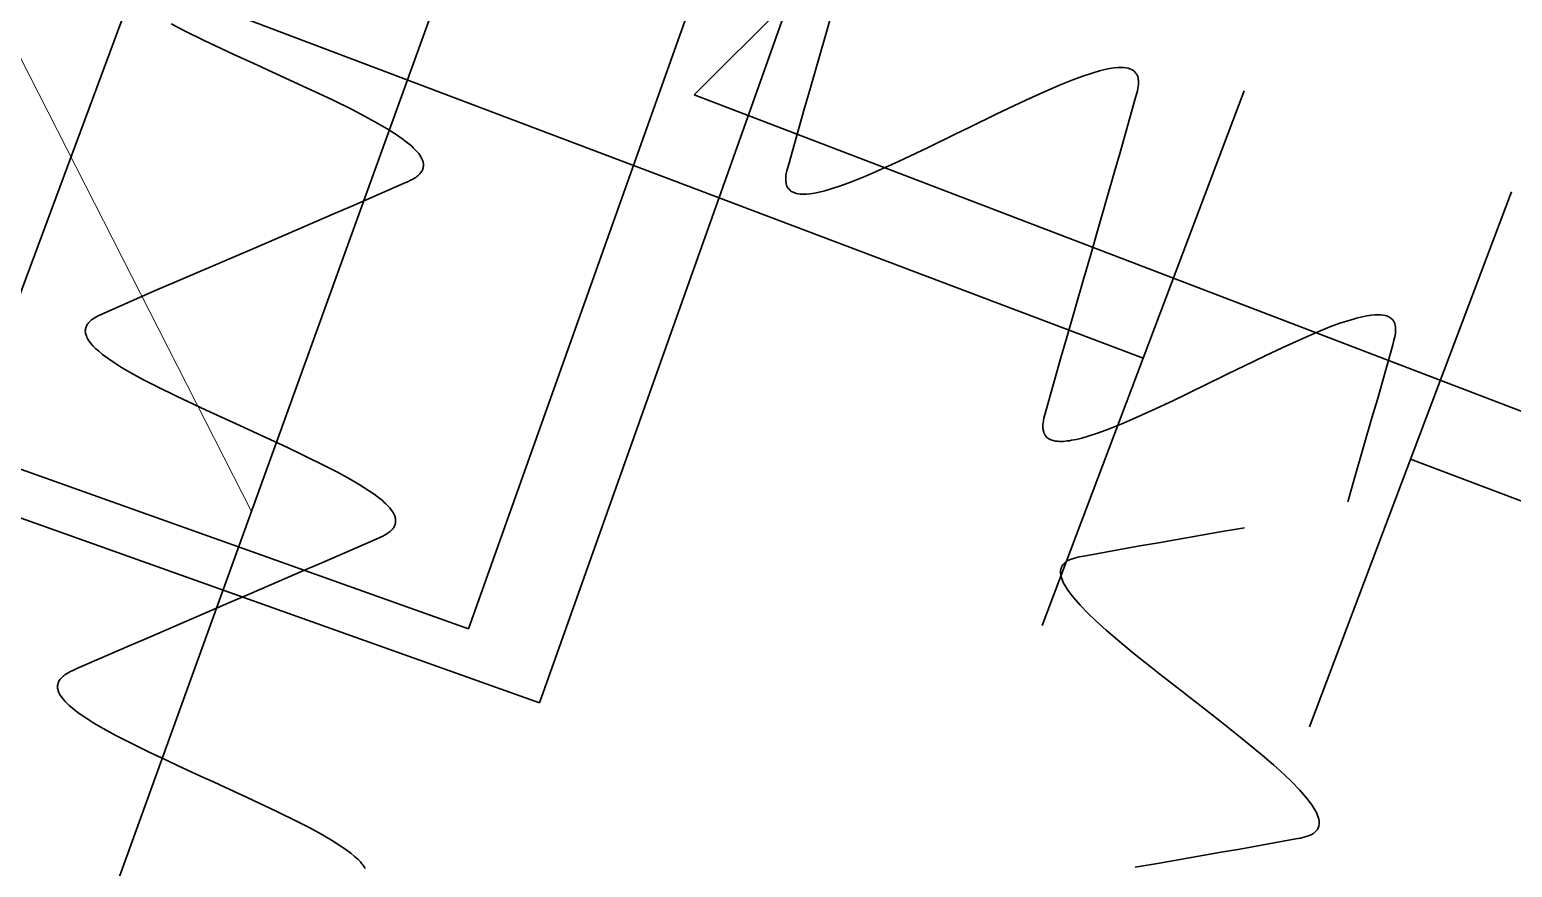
# Model space of a CAD drawing. Extents: x 10098 to 11902, y 8648 to 10202.
# Drawn here: x 11268.77 to 11271.365, y 9096.418 to 9097.883 of the extents above; entities that cross this region are included whole.
import ezdxf

# ---------------------------------------------------------------- set-up
doc = ezdxf.new("R2010")
doc.units = 0
doc.layers.add('49_Проекты', color=7, linetype='Continuous')

msp = doc.modelspace()

# ---------------------------------------------------------------- linework, layer by layer
at = {"layer": '49_Проекты', "color": 8, "linetype": 'Continuous', "lineweight": 30}
for p, q in [((11269.5378, 9096.8347), (11272.4995, 9105.1504)), ((11272.6466, 9105.0915), (11269.6621, 9096.7052)), ((11270.0002, 9099.369), (11268.7989, 9096.0464)), ((11268.1848, 9095.8895), (11268.9586, 9097.9734)), ((11268.9586, 9097.9734), (11270.7189, 9097.3081)), ((11270.1651, 9097.8806), (11270.177, 9097.9218)), ((11269.0412, 9097.8806), (11269.018, 9097.8925)), ((11269.0755, 9097.8637), (11269.0412, 9097.8806)), ((11270.1346, 9097.775), (11270.1651, 9097.8806)), ((11269.1066, 9097.849), (11269.0755, 9097.8637)), ((11269.1273, 9097.8394), (11269.1066, 9097.849)), ((11269.1739, 9097.818), (11269.1273, 9097.8394)), ((11269.1877, 9097.8117), (11269.1739, 9097.818)), ((11269.1877, 9097.8117), (11269.2015, 9097.8053)), ((11269.2015, 9097.8053), (11269.2481, 9097.784)), ((11270.5957, 9097.795), (11270.6131, 9097.8014)), ((11270.6131, 9097.8014), (11270.6311, 9097.8072)), ((11270.6311, 9097.8072), (11270.6423, 9097.8105)), ((11270.6423, 9097.8105), (11270.6519, 9097.8128)), ((11270.6519, 9097.8128), (11270.6605, 9097.8145)), ((11270.6605, 9097.8145), (11270.6641, 9097.8152)), ((11270.6641, 9097.8152), (11270.6678, 9097.8156)), ((11270.6678, 9097.8156), (11270.6744, 9097.8163)), ((11270.6744, 9097.8163), (11270.6786, 9097.8164)), ((11270.6786, 9097.8164), (11270.6818, 9097.8164)), ((11270.6818, 9097.8164), (11270.6853, 9097.8162)), ((11270.6853, 9097.8162), (11270.6886, 9097.8158)), ((11270.6886, 9097.8158), (11270.6924, 9097.815)), ((11270.6924, 9097.815), (11270.6948, 9097.8143)), ((11270.6948, 9097.8143), (11270.6963, 9097.8138)), ((11270.6963, 9097.8138), (11270.6978, 9097.8131)), ((11270.6978, 9097.8131), (11270.6993, 9097.8123)), ((11270.6993, 9097.8123), (11270.7005, 9097.8117)), ((11270.7005, 9097.8117), (11270.7022, 9097.8105)), ((11270.7022, 9097.8105), (11270.7036, 9097.8093)), ((11270.7036, 9097.8093), (11270.705, 9097.8079)), ((11270.705, 9097.8079), (11270.7055, 9097.8073)), ((11270.7055, 9097.8073), (11270.7062, 9097.8063)), ((11270.7062, 9097.8063), (11270.7068, 9097.8054)), ((11270.7068, 9097.8054), (11270.7074, 9097.8044)), ((11270.7074, 9097.8044), (11270.708, 9097.8033)), ((11270.708, 9097.8033), (11270.7086, 9097.8019)), ((11270.7086, 9097.8019), (11270.7092, 9097.8004)), ((11270.7092, 9097.8004), (11270.7098, 9097.7983)), ((11270.7098, 9097.7983), (11270.7101, 9097.7968)), ((11270.7101, 9097.7968), (11270.7103, 9097.7956)), ((11269.2481, 9097.784), (11269.2688, 9097.7743)), ((11269.2688, 9097.7743), (11269.2999, 9097.7596)), ((11270.1253, 9097.7434), (11270.1346, 9097.775)), ((11270.5134, 9097.7593), (11270.5482, 9097.7751)), ((11270.5421, 9096.8404), (11270.8957, 9097.7758)), ((11270.5482, 9097.7751), (11270.5722, 9097.7854)), ((11270.5722, 9097.7854), (11270.5957, 9097.795)), ((11270.7078, 9097.7717), (11270.7056, 9097.7638)), ((11270.7088, 9097.7758), (11270.7078, 9097.7717)), ((11270.7097, 9097.7803), (11270.7088, 9097.7758)), ((11270.7102, 9097.7838), (11270.7097, 9097.7803)), ((11270.7105, 9097.7861), (11270.7102, 9097.7838)), ((11270.7103, 9097.7956), (11270.7105, 9097.7941)), ((11270.7105, 9097.7941), (11270.7106, 9097.7924)), ((11270.7106, 9097.7894), (11270.7105, 9097.7861)), ((11270.7106, 9097.7924), (11270.7106, 9097.7908)), ((11270.7106, 9097.7908), (11270.7106, 9097.7894)), ((11269.2999, 9097.7596), (11269.3342, 9097.7427)), ((11271.6307, 9097.1196), (11269.933, 9097.7685)), ((11270.4617, 9097.7347), (11270.4823, 9097.7446)), ((11270.4823, 9097.7446), (11270.5134, 9097.7593)), ((11270.7056, 9097.7638), (11270.6787, 9097.6679)), ((11269.3342, 9097.7427), (11269.3574, 9097.7308)), ((11269.3574, 9097.7308), (11269.3796, 9097.7187)), ((11269.3796, 9097.7187), (11269.3957, 9097.7093)), ((11270.0984, 9097.6475), (11270.1253, 9097.7434)), ((11270.4157, 9097.7123), (11270.4617, 9097.7347)), ((11269.3957, 9097.7093), (11269.4116, 9097.699)), ((11269.4116, 9097.699), (11269.4213, 9097.6925)), ((11269.4213, 9097.6925), (11269.4292, 9097.6866)), ((11270.3883, 9097.699), (11270.3423, 9097.6765)), ((11270.402, 9097.7056), (11270.3883, 9097.699)), ((11270.402, 9097.7056), (11270.4157, 9097.7123)), ((11269.4292, 9097.6866), (11269.4359, 9097.681)), ((11269.4359, 9097.681), (11269.4387, 9097.6786)), ((11269.4387, 9097.6786), (11269.4414, 9097.676)), ((11269.4414, 9097.676), (11269.4461, 9097.6713)), ((11269.4461, 9097.6713), (11269.4489, 9097.6682)), ((11269.4489, 9097.6682), (11269.4509, 9097.6657)), ((11270.3217, 9097.6666), (11270.2905, 9097.6519)), ((11270.3423, 9097.6765), (11270.3217, 9097.6666)), ((11270.6787, 9097.6679), (11270.6693, 9097.6363)), ((11269.4509, 9097.6657), (11269.4529, 9097.6629)), ((11269.4529, 9097.6629), (11269.4547, 9097.6601)), ((11269.4547, 9097.6601), (11269.4565, 9097.6567)), ((11269.4565, 9097.6567), (11269.4575, 9097.6543)), ((11269.4575, 9097.6543), (11269.4581, 9097.6528)), ((11269.4581, 9097.6528), (11269.4585, 9097.6513)), ((11269.4586, 9097.6404), (11269.4583, 9097.6394)), ((11269.4585, 9097.6513), (11269.4588, 9097.6496)), ((11269.4589, 9097.6416), (11269.4586, 9097.6404)), ((11269.4588, 9097.6496), (11269.4591, 9097.6483)), ((11269.459, 9097.6424), (11269.4589, 9097.6416)), ((11269.4592, 9097.6444), (11269.459, 9097.6424)), ((11269.4591, 9097.6483), (11269.4593, 9097.6462)), ((11269.4593, 9097.6462), (11269.4592, 9097.6444)), ((11270.0962, 9097.6396), (11270.0984, 9097.6475)), ((11270.2905, 9097.6519), (11270.2557, 9097.6362)), ((11269.4328, 9097.6173), (11269.4253, 9097.6139)), ((11269.4366, 9097.6191), (11269.4328, 9097.6173)), ((11269.4407, 9097.6212), (11269.4366, 9097.6191)), ((11269.4438, 9097.6231), (11269.4407, 9097.6212)), ((11269.4457, 9097.6243), (11269.4438, 9097.6231)), ((11269.4483, 9097.6263), (11269.4457, 9097.6243)), ((11269.4494, 9097.6272), (11269.4483, 9097.6263)), ((11269.4506, 9097.6282), (11269.4494, 9097.6272)), ((11269.4519, 9097.6294), (11269.4506, 9097.6282)), ((11269.4529, 9097.6305), (11269.4519, 9097.6294)), ((11269.4537, 9097.6314), (11269.4529, 9097.6305)), ((11269.4546, 9097.6326), (11269.4537, 9097.6314)), ((11269.4559, 9097.6343), (11269.4546, 9097.6326)), ((11269.4567, 9097.6358), (11269.4559, 9097.6343)), ((11269.4574, 9097.6372), (11269.4567, 9097.6358)), ((11269.4579, 9097.6383), (11269.4574, 9097.6372)), ((11269.4583, 9097.6394), (11269.4579, 9097.6383)), ((11270.0933, 9097.6219), (11270.0935, 9097.6252)), ((11270.0933, 9097.6205), (11270.0933, 9097.6219)), ((11270.0933, 9097.6189), (11270.0933, 9097.6205)), ((11270.0935, 9097.6171), (11270.0933, 9097.6189)), ((11270.0935, 9097.6252), (11270.0937, 9097.6274)), ((11270.0937, 9097.6156), (11270.0935, 9097.6171)), ((11270.0937, 9097.6274), (11270.0942, 9097.631)), ((11270.0939, 9097.6145), (11270.0937, 9097.6156)), ((11270.0942, 9097.613), (11270.0939, 9097.6145)), ((11270.0942, 9097.631), (11270.0951, 9097.6355)), ((11270.0951, 9097.6355), (11270.0962, 9097.6396)), ((11270.2083, 9097.6163), (11270.1909, 9097.6099)), ((11270.2318, 9097.6258), (11270.2083, 9097.6163)), ((11270.2557, 9097.6362), (11270.2318, 9097.6258)), ((11270.6693, 9097.6363), (11270.6389, 9097.5307)), ((11269.4253, 9097.6139), (11269.3341, 9097.5739)), ((11270.0947, 9097.6109), (11270.0942, 9097.613)), ((11270.0953, 9097.6093), (11270.0947, 9097.6109)), ((11270.096, 9097.608), (11270.0953, 9097.6093)), ((11270.0965, 9097.6068), (11270.096, 9097.608)), ((11270.0971, 9097.6058), (11270.0965, 9097.6068)), ((11270.0977, 9097.6049), (11270.0971, 9097.6058)), ((11270.0984, 9097.604), (11270.0977, 9097.6049)), ((11270.099, 9097.6034), (11270.0984, 9097.604)), ((11270.1004, 9097.602), (11270.099, 9097.6034)), ((11270.1017, 9097.6008), (11270.1004, 9097.602)), ((11270.1035, 9097.5996), (11270.1017, 9097.6008)), ((11270.1047, 9097.5989), (11270.1035, 9097.5996)), ((11270.1062, 9097.5982), (11270.1047, 9097.5989)), ((11270.1076, 9097.5975), (11270.1062, 9097.5982)), ((11270.1092, 9097.597), (11270.1076, 9097.5975)), ((11270.1116, 9097.5963), (11270.1092, 9097.597)), ((11270.1154, 9097.5955), (11270.1116, 9097.5963)), ((11270.1187, 9097.5951), (11270.1154, 9097.5955)), ((11270.1221, 9097.5949), (11270.1187, 9097.5951)), ((11270.1253, 9097.5949), (11270.1221, 9097.5949)), ((11270.1295, 9097.595), (11270.1253, 9097.5949)), ((11270.1361, 9097.5956), (11270.1295, 9097.595)), ((11270.1398, 9097.5961), (11270.1361, 9097.5956)), ((11270.1435, 9097.5968), (11270.1398, 9097.5961)), ((11270.152, 9097.5984), (11270.1435, 9097.5968)), ((11270.1616, 9097.6008), (11270.152, 9097.5984)), ((11270.1728, 9097.6041), (11270.1616, 9097.6008)), ((11270.1909, 9097.6099), (11270.1728, 9097.6041)), ((11271.0099, 9096.6636), (11271.3634, 9097.599)), ((11269.3341, 9097.5739), (11269.3037, 9097.561)), ((11269.3037, 9097.561), (11269.2029, 9097.5176)), ((11269.2029, 9097.5176), (11269.1634, 9097.5006)), ((11270.6389, 9097.5307), (11270.6269, 9097.4895)), ((11269.1239, 9097.4837), (11269.1634, 9097.5006)), ((11270.615, 9097.4482), (11270.6269, 9097.4894)), ((11269.0231, 9097.4402), (11269.1239, 9097.4837)), ((11268.9927, 9097.4273), (11269.0231, 9097.4402)), ((11270.5846, 9097.3426), (11270.615, 9097.4482)), ((11268.9015, 9097.3873), (11268.9927, 9097.4273)), ((11268.8861, 9097.38), (11268.8902, 9097.3822)), ((11268.8902, 9097.3822), (11268.894, 9097.384)), ((11268.894, 9097.384), (11268.9015, 9097.3873)), ((11271.1018, 9097.3805), (11271.1104, 9097.3821)), ((11271.1104, 9097.3821), (11271.114, 9097.3828)), ((11271.114, 9097.3828), (11271.1178, 9097.3833)), ((11271.1178, 9097.3833), (11271.1244, 9097.3839)), ((11271.1244, 9097.3839), (11271.1286, 9097.384)), ((11271.1286, 9097.384), (11271.1318, 9097.384)), ((11271.1318, 9097.384), (11271.1352, 9097.3838)), ((11271.1352, 9097.3838), (11271.1385, 9097.3834)), ((11271.1385, 9097.3834), (11271.1423, 9097.3826)), ((11271.1423, 9097.3826), (11271.1447, 9097.3819)), ((11271.1447, 9097.3819), (11271.1462, 9097.3814)), ((11271.1462, 9097.3814), (11271.1477, 9097.3807)), ((11268.8675, 9097.3551), (11268.8676, 9097.3569)), ((11268.8677, 9097.353), (11268.8675, 9097.3551)), ((11268.8676, 9097.3569), (11268.8678, 9097.3589)), ((11268.8678, 9097.3589), (11268.8679, 9097.3596)), ((11268.8679, 9097.3596), (11268.8682, 9097.3608)), ((11268.8682, 9097.3608), (11268.8685, 9097.3618)), ((11268.8685, 9097.3618), (11268.8689, 9097.3629)), ((11268.8689, 9097.3629), (11268.8694, 9097.3641)), ((11268.8694, 9097.3641), (11268.8701, 9097.3655)), ((11268.8701, 9097.3655), (11268.8709, 9097.3669)), ((11268.8709, 9097.3669), (11268.8722, 9097.3687)), ((11268.8722, 9097.3687), (11268.8731, 9097.3698)), ((11268.8731, 9097.3698), (11268.8739, 9097.3707)), ((11268.8739, 9097.3707), (11268.8749, 9097.3718)), ((11268.8749, 9097.3718), (11268.8762, 9097.373)), ((11268.8762, 9097.373), (11268.8774, 9097.374)), ((11268.8774, 9097.374), (11268.8785, 9097.375)), ((11268.8785, 9097.375), (11268.8811, 9097.3769)), ((11268.8811, 9097.3769), (11268.883, 9097.3782)), ((11268.883, 9097.3782), (11268.8861, 9097.38)), ((11271.0221, 9097.3531), (11271.0456, 9097.3626)), ((11271.0456, 9097.3626), (11271.063, 9097.369)), ((11271.063, 9097.369), (11271.0811, 9097.3748)), ((11271.0811, 9097.3748), (11271.0922, 9097.3781)), ((11271.0922, 9097.3781), (11271.1018, 9097.3805)), ((11271.1477, 9097.3807), (11271.1492, 9097.38)), ((11271.1492, 9097.38), (11271.1504, 9097.3793)), ((11271.1504, 9097.3793), (11271.1521, 9097.3781)), ((11271.1521, 9097.3781), (11271.1535, 9097.3769)), ((11271.1535, 9097.3769), (11271.1549, 9097.3755)), ((11271.1549, 9097.3755), (11271.1554, 9097.3749)), ((11271.1554, 9097.3749), (11271.1562, 9097.374)), ((11271.1562, 9097.374), (11271.1567, 9097.3731)), ((11271.1567, 9097.3731), (11271.1573, 9097.3721)), ((11271.1573, 9097.3721), (11271.1579, 9097.3709)), ((11271.1579, 9097.3709), (11271.1586, 9097.3696)), ((11271.1586, 9097.3696), (11271.1591, 9097.368)), ((11271.1591, 9097.368), (11271.1597, 9097.3659)), ((11271.1597, 9097.3659), (11271.16, 9097.3644)), ((11271.16, 9097.3644), (11271.1602, 9097.3633)), ((11271.1602, 9097.3633), (11271.1604, 9097.3618)), ((11271.1604, 9097.3618), (11271.1605, 9097.36)), ((11271.1606, 9097.357), (11271.1604, 9097.3537)), ((11271.1605, 9097.36), (11271.1606, 9097.3584)), ((11271.1606, 9097.3584), (11271.1606, 9097.357)), ((11268.8679, 9097.3516), (11268.8677, 9097.353)), ((11268.8683, 9097.35), (11268.8679, 9097.3516)), ((11268.8687, 9097.3484), (11268.8683, 9097.35)), ((11268.8693, 9097.3469), (11268.8687, 9097.3484)), ((11268.8703, 9097.3446), (11268.8693, 9097.3469)), ((11268.8721, 9097.3411), (11268.8703, 9097.3446)), ((11268.8739, 9097.3384), (11268.8721, 9097.3411)), ((11268.8759, 9097.3356), (11268.8739, 9097.3384)), ((11268.8779, 9097.3331), (11268.8759, 9097.3356)), ((11268.8807, 9097.3299), (11268.8779, 9097.3331)), ((11268.8853, 9097.3252), (11268.8807, 9097.3299)), ((11270.5752, 9097.311), (11270.5846, 9097.3426)), ((11270.9634, 9097.327), (11270.9981, 9097.3427)), ((11270.9981, 9097.3427), (11271.0221, 9097.3531)), ((11271.1555, 9097.3314), (11271.1286, 9097.2355)), ((11271.1577, 9097.3393), (11271.1555, 9097.3314)), ((11271.1587, 9097.3434), (11271.1577, 9097.3393)), ((11271.1596, 9097.3479), (11271.1587, 9097.3434)), ((11271.1601, 9097.3515), (11271.1596, 9097.3479)), ((11271.1604, 9097.3537), (11271.1601, 9097.3515)), ((11268.2174, 9097.3049), (11269.5378, 9096.8347)), ((11268.8881, 9097.3227), (11268.8853, 9097.3252)), ((11268.8909, 9097.3202), (11268.8881, 9097.3227)), ((11268.8976, 9097.3147), (11268.8909, 9097.3202)), ((11268.9055, 9097.3088), (11268.8976, 9097.3147)), ((11268.9152, 9097.3022), (11268.9055, 9097.3088)), ((11270.5483, 9097.2151), (11270.5752, 9097.311)), ((11270.9116, 9097.3024), (11270.9322, 9097.3123)), ((11270.9322, 9097.3123), (11270.9634, 9097.327)), ((11268.9311, 9097.292), (11268.9152, 9097.3022)), ((11268.9472, 9097.2826), (11268.9311, 9097.292)), ((11268.9694, 9097.2704), (11268.9472, 9097.2826)), ((11270.8519, 9097.2733), (11270.8656, 9097.2799)), ((11270.8656, 9097.2799), (11270.9116, 9097.3024)), ((11268.9926, 9097.2585), (11268.9694, 9097.2704)), ((11269.0268, 9097.2416), (11268.9926, 9097.2585)), ((11270.8382, 9097.2666), (11270.7922, 9097.2442)), ((11270.8519, 9097.2733), (11270.8382, 9097.2666)), ((11269.058, 9097.2269), (11269.0268, 9097.2416)), ((11269.0787, 9097.2173), (11269.058, 9097.2269)), ((11270.7716, 9097.2343), (11270.7404, 9097.2196)), ((11270.7922, 9097.2442), (11270.7716, 9097.2343)), ((11271.1286, 9097.2355), (11271.1192, 9097.2039)), ((11269.6621, 9096.7052), (11268.269, 9097.2009)), ((11269.1252, 9097.1959), (11269.0787, 9097.2173)), ((11270.5441, 9097.1986), (11270.5451, 9097.2031)), ((11270.5451, 9097.2031), (11270.5461, 9097.2072)), ((11270.5461, 9097.2072), (11270.5483, 9097.2151)), ((11270.7056, 9097.2038), (11270.6817, 9097.1935)), ((11270.7404, 9097.2196), (11270.7056, 9097.2038)), ((11271.1192, 9097.2039), (11271.0888, 9097.0983)), ((11269.1391, 9097.1896), (11269.1252, 9097.1959)), ((11269.1391, 9097.1896), (11269.1529, 9097.1832)), ((11269.1529, 9097.1832), (11269.1995, 9097.1619)), ((11270.5432, 9097.1895), (11270.5434, 9097.1928)), ((11270.5432, 9097.1881), (11270.5432, 9097.1895)), ((11270.5433, 9097.1865), (11270.5432, 9097.1881)), ((11270.5434, 9097.1848), (11270.5433, 9097.1865)), ((11270.5434, 9097.1928), (11270.5436, 9097.1951)), ((11270.5436, 9097.1833), (11270.5434, 9097.1848)), ((11270.5436, 9097.1951), (11270.5441, 9097.1986)), ((11270.5438, 9097.1821), (11270.5436, 9097.1833)), ((11270.5441, 9097.1806), (11270.5438, 9097.1821)), ((11270.5447, 9097.1786), (11270.5441, 9097.1806)), ((11270.5452, 9097.177), (11270.5447, 9097.1786)), ((11270.5459, 9097.1756), (11270.5452, 9097.177)), ((11270.5464, 9097.1745), (11270.5459, 9097.1756)), ((11270.5471, 9097.1735), (11270.5464, 9097.1745)), ((11270.5476, 9097.1726), (11270.5471, 9097.1735)), ((11270.6408, 9097.1775), (11270.6227, 9097.1717)), ((11270.6582, 9097.1839), (11270.6408, 9097.1775)), ((11270.6817, 9097.1935), (11270.6582, 9097.1839)), ((11269.1995, 9097.1619), (11269.2202, 9097.1522)), ((11269.2202, 9097.1522), (11269.2513, 9097.1375)), ((11270.5484, 9097.1716), (11270.5476, 9097.1726)), ((11270.5489, 9097.171), (11270.5484, 9097.1716)), ((11270.5503, 9097.1696), (11270.5489, 9097.171)), ((11270.5517, 9097.1684), (11270.5503, 9097.1696)), ((11270.5534, 9097.1672), (11270.5517, 9097.1684)), ((11270.5546, 9097.1666), (11270.5534, 9097.1672)), ((11270.5561, 9097.1658), (11270.5546, 9097.1666)), ((11270.5576, 9097.1651), (11270.5561, 9097.1658)), ((11270.5591, 9097.1646), (11270.5576, 9097.1651)), ((11270.5615, 9097.1639), (11270.5591, 9097.1646)), ((11270.5653, 9097.1631), (11270.5615, 9097.1639)), ((11270.5686, 9097.1627), (11270.5653, 9097.1631)), ((11270.572, 9097.1625), (11270.5686, 9097.1627)), ((11270.5752, 9097.1625), (11270.572, 9097.1625)), ((11270.5794, 9097.1626), (11270.5752, 9097.1625)), ((11270.586, 9097.1633), (11270.5794, 9097.1626)), ((11270.5897, 9097.1637), (11270.586, 9097.1633)), ((11270.5934, 9097.1644), (11270.5897, 9097.1637)), ((11270.602, 9097.1661), (11270.5934, 9097.1644)), ((11270.6115, 9097.1684), (11270.602, 9097.1661)), ((11270.6227, 9097.1717), (11270.6115, 9097.1684)), ((11269.2513, 9097.1375), (11269.2856, 9097.1206)), ((11271.1866, 9097.1313), (11274.7073, 9095.8008)), ((11269.2856, 9097.1206), (11269.3088, 9097.1087)), ((11269.3088, 9097.1087), (11269.331, 9097.0966)), ((11269.331, 9097.0966), (11269.347, 9097.0872)), ((11271.0888, 9097.0983), (11271.0768, 9097.0571)), ((11269.347, 9097.0872), (11269.363, 9097.0769)), ((11269.363, 9097.0769), (11269.3727, 9097.0704)), ((11269.3727, 9097.0704), (11269.3806, 9097.0645)), ((11269.3806, 9097.0645), (11269.3873, 9097.0589)), ((11269.3873, 9097.0589), (11269.3901, 9097.0565)), ((11269.3901, 9097.0565), (11269.3928, 9097.0539)), ((11269.3928, 9097.0539), (11269.3975, 9097.0492)), ((11269.3975, 9097.0492), (11269.4003, 9097.0461)), ((11269.4003, 9097.0461), (11269.4023, 9097.0436)), ((11269.4023, 9097.0436), (11269.4043, 9097.0408)), ((11269.4043, 9097.0408), (11269.4061, 9097.038)), ((11269.4061, 9097.038), (11269.4079, 9097.0345)), ((11269.4079, 9097.0345), (11269.4089, 9097.0322)), ((11269.4089, 9097.0322), (11269.4095, 9097.0307)), ((11269.4095, 9097.0307), (11269.4099, 9097.0292)), ((11269.41, 9097.0183), (11269.4097, 9097.0173)), ((11269.4099, 9097.0292), (11269.4102, 9097.0275)), ((11269.4103, 9097.0195), (11269.41, 9097.0183)), ((11269.4102, 9097.0275), (11269.4105, 9097.0262)), ((11269.4104, 9097.0203), (11269.4103, 9097.0195)), ((11269.4106, 9097.0223), (11269.4104, 9097.0203)), ((11269.4105, 9097.0262), (11269.4106, 9097.0241)), ((11269.4106, 9097.0241), (11269.4106, 9097.0223)), ((11269.3767, 9096.9918), (11269.2855, 9096.9518)), ((11269.3842, 9096.9951), (11269.3767, 9096.9918)), ((11269.388, 9096.997), (11269.3842, 9096.9951)), ((11269.3921, 9096.9991), (11269.388, 9096.997)), ((11269.3951, 9097.001), (11269.3921, 9096.9991)), ((11269.397, 9097.0022), (11269.3951, 9097.001)), ((11269.3997, 9097.0042), (11269.397, 9097.0022)), ((11269.4008, 9097.0051), (11269.3997, 9097.0042)), ((11269.402, 9097.0061), (11269.4008, 9097.0051)), ((11269.4033, 9097.0073), (11269.402, 9097.0061)), ((11269.4043, 9097.0084), (11269.4033, 9097.0073)), ((11269.4051, 9097.0093), (11269.4043, 9097.0084)), ((11269.406, 9097.0105), (11269.4051, 9097.0093)), ((11269.4073, 9097.0122), (11269.406, 9097.0105)), ((11269.4081, 9097.0137), (11269.4073, 9097.0122)), ((11269.4088, 9097.0151), (11269.4081, 9097.0137)), ((11269.4093, 9097.0162), (11269.4088, 9097.0151)), ((11269.4097, 9097.0173), (11269.4093, 9097.0162)), ((11270.7456, 9096.9853), (11270.8538, 9097.0043)), ((11270.8538, 9097.0043), (11270.8961, 9097.0116)), ((11270.6151, 9096.962), (11270.713, 9096.9799)), ((11270.713, 9096.9799), (11270.7456, 9096.9853)), ((11269.2855, 9096.9518), (11269.2551, 9096.9389)), ((11270.5746, 9096.9385), (11270.575, 9096.9403)), ((11270.575, 9096.9403), (11270.5757, 9096.9421)), ((11270.5757, 9096.9421), (11270.576, 9096.9429)), ((11270.576, 9096.9429), (11270.5765, 9096.9439)), ((11270.5765, 9096.9439), (11270.5771, 9096.9448)), ((11270.5771, 9096.9448), (11270.5777, 9096.9458)), ((11270.5777, 9096.9458), (11270.5785, 9096.9468)), ((11270.5785, 9096.9468), (11270.5794, 9096.948)), ((11270.5794, 9096.948), (11270.5806, 9096.9492)), ((11270.5806, 9096.9492), (11270.5822, 9096.9507)), ((11270.5822, 9096.9507), (11270.5834, 9096.9516)), ((11270.5834, 9096.9516), (11270.5844, 9096.9522)), ((11270.5844, 9096.9522), (11270.5856, 9096.9531)), ((11270.5856, 9096.9531), (11270.5872, 9096.954)), ((11270.5872, 9096.954), (11270.5885, 9096.9547)), ((11270.5885, 9096.9547), (11270.5898, 9096.9553)), ((11270.5898, 9096.9553), (11270.5929, 9096.9566)), ((11270.5929, 9096.9566), (11270.595, 9096.9574)), ((11270.595, 9096.9574), (11270.5984, 9096.9585)), ((11270.5984, 9096.9585), (11270.6029, 9096.9596)), ((11270.6029, 9096.9596), (11270.607, 9096.9605)), ((11270.607, 9096.9605), (11270.6151, 9096.962)), ((11269.2551, 9096.9389), (11269.1543, 9096.8955)), ((11270.5741, 9096.9334), (11270.5742, 9096.9351)), ((11270.5742, 9096.9318), (11270.5741, 9096.9334)), ((11270.5742, 9096.9351), (11270.5743, 9096.9364)), ((11270.5744, 9096.9301), (11270.5742, 9096.9318)), ((11270.5743, 9096.9364), (11270.5746, 9096.9385)), ((11270.5748, 9096.9277), (11270.5744, 9096.9301)), ((11270.5758, 9096.9239), (11270.5748, 9096.9277)), ((11270.5769, 9096.9208), (11270.5758, 9096.9239)), ((11270.5782, 9096.9176), (11270.5769, 9096.9208)), ((11270.5796, 9096.9147), (11270.5782, 9096.9176)), ((11270.5815, 9096.911), (11270.5796, 9096.9147)), ((11269.1543, 9096.8955), (11269.1148, 9096.8785)), ((11270.585, 9096.9053), (11270.5815, 9096.911)), ((11270.5871, 9096.9022), (11270.585, 9096.9053)), ((11270.5892, 9096.8992), (11270.5871, 9096.9022)), ((11270.5945, 9096.8923), (11270.5892, 9096.8992)), ((11270.6008, 9096.8847), (11270.5945, 9096.8923)), ((11269.0753, 9096.8616), (11269.1148, 9096.8785)), ((11270.6087, 9096.8761), (11270.6008, 9096.8847)), ((11270.6219, 9096.8624), (11270.6087, 9096.8761)), ((11270.6353, 9096.8495), (11270.6219, 9096.8624)), ((11268.9744, 9096.8181), (11269.0753, 9096.8616)), ((11270.6541, 9096.8326), (11270.6353, 9096.8495)), ((11268.9441, 9096.8052), (11268.9744, 9096.8181)), ((11270.6739, 9096.8156), (11270.6541, 9096.8326)), ((11270.7033, 9096.7913), (11270.6739, 9096.8156)), ((11268.8529, 9096.7652), (11268.9441, 9096.8052)), ((11270.7302, 9096.7697), (11270.7033, 9096.7913)), ((11268.8375, 9096.7579), (11268.8415, 9096.7601)), ((11268.8415, 9096.7601), (11268.8454, 9096.7619)), ((11268.8454, 9096.7619), (11268.8529, 9096.7652)), ((11270.7481, 9096.7556), (11270.7302, 9096.7697)), ((11268.8189, 9096.7348), (11268.8192, 9096.7368)), ((11268.8189, 9096.733), (11268.8189, 9096.7348)), ((11268.8191, 9096.7309), (11268.8189, 9096.733)), ((11268.8192, 9096.7368), (11268.8193, 9096.7375)), ((11268.8193, 9096.7375), (11268.8196, 9096.7387)), ((11268.8196, 9096.7387), (11268.8199, 9096.7397)), ((11268.8199, 9096.7397), (11268.8203, 9096.7408)), ((11268.8203, 9096.7408), (11268.8208, 9096.742)), ((11268.8208, 9096.742), (11268.8214, 9096.7433)), ((11268.8214, 9096.7433), (11268.8223, 9096.7448)), ((11268.8223, 9096.7448), (11268.8236, 9096.7466)), ((11268.8236, 9096.7466), (11268.8245, 9096.7477)), ((11268.8245, 9096.7477), (11268.8253, 9096.7486)), ((11268.8253, 9096.7486), (11268.8263, 9096.7497)), ((11268.8263, 9096.7497), (11268.8276, 9096.7509)), ((11268.8276, 9096.7509), (11268.8288, 9096.7519)), ((11268.8288, 9096.7519), (11268.8299, 9096.7528)), ((11268.8299, 9096.7528), (11268.8325, 9096.7548)), ((11268.8325, 9096.7548), (11268.8344, 9096.7561)), ((11268.8344, 9096.7561), (11268.8375, 9096.7579)), ((11270.7885, 9096.724), (11270.7481, 9096.7556)), ((11268.8193, 9096.7295), (11268.8191, 9096.7309)), ((11268.8197, 9096.7279), (11268.8193, 9096.7295)), ((11268.8201, 9096.7263), (11268.8197, 9096.7279)), ((11268.8207, 9096.7248), (11268.8201, 9096.7263)), ((11268.8217, 9096.7225), (11268.8207, 9096.7248)), ((11268.8235, 9096.719), (11268.8217, 9096.7225)), ((11268.8253, 9096.7163), (11268.8235, 9096.719)), ((11268.8273, 9096.7135), (11268.8253, 9096.7163)), ((11268.8293, 9096.711), (11268.8273, 9096.7135)), ((11268.8321, 9096.7078), (11268.8293, 9096.711)), ((11268.8367, 9096.7031), (11268.8321, 9096.7078)), ((11270.8005, 9096.7147), (11270.7885, 9096.724)), ((11270.8005, 9096.7147), (11270.8125, 9096.7053)), ((11268.8395, 9096.7006), (11268.8367, 9096.7031)), ((11268.8423, 9096.6981), (11268.8395, 9096.7006)), ((11268.849, 9096.6926), (11268.8423, 9096.6981)), ((11268.8569, 9096.6867), (11268.849, 9096.6926)), ((11268.8665, 9096.6801), (11268.8569, 9096.6867)), ((11270.8125, 9096.7053), (11270.8528, 9096.6738)), ((11268.8825, 9096.6698), (11268.8665, 9096.6801)), ((11268.8985, 9096.6605), (11268.8825, 9096.6698)), ((11268.9208, 9096.6483), (11268.8985, 9096.6605)), ((11270.8528, 9096.6738), (11270.8707, 9096.6596)), ((11270.8707, 9096.6596), (11270.8976, 9096.638)), ((11268.944, 9096.6364), (11268.9208, 9096.6483)), ((11268.9782, 9096.6195), (11268.944, 9096.6364)), ((11270.8976, 9096.638), (11270.927, 9096.6137)), ((11269.0094, 9096.6048), (11268.9782, 9096.6195)), ((11269.0301, 9096.5951), (11269.0094, 9096.6048)), ((11270.927, 9096.6137), (11270.9468, 9096.5967)), ((11269.0766, 9096.5738), (11269.0301, 9096.5951)), ((11270.9468, 9096.5967), (11270.9657, 9096.5798)), ((11270.9657, 9096.5798), (11270.9791, 9096.5669)), ((11269.0905, 9096.5675), (11269.0766, 9096.5738)), ((11269.0905, 9096.5675), (11269.1043, 9096.5611)), ((11269.1043, 9096.5611), (11269.1509, 9096.5398)), ((11270.9791, 9096.5669), (11270.9923, 9096.5533)), ((11270.9923, 9096.5533), (11271.0001, 9096.5446)), ((11269.1509, 9096.5398), (11269.1716, 9096.5301)), ((11269.1716, 9096.5301), (11269.2027, 9096.5154)), ((11271.0001, 9096.5446), (11271.0064, 9096.5371)), ((11271.0064, 9096.5371), (11271.0117, 9096.5301)), ((11271.0117, 9096.5301), (11271.0139, 9096.5271)), ((11271.0139, 9096.5271), (11271.0159, 9096.524)), ((11269.2027, 9096.5154), (11269.237, 9096.4985)), ((11271.0159, 9096.524), (11271.0194, 9096.5183)), ((11271.0194, 9096.5183), (11271.0213, 9096.5146)), ((11271.0213, 9096.5146), (11271.0227, 9096.5117)), ((11271.0227, 9096.5117), (11271.024, 9096.5085)), ((11271.024, 9096.5085), (11271.0252, 9096.5054)), ((11271.0252, 9096.5054), (11271.0261, 9096.5016)), ((11271.0261, 9096.5016), (11271.0265, 9096.4992)), ((11271.0265, 9096.4992), (11271.0267, 9096.4976)), ((11269.237, 9096.4985), (11269.2602, 9096.4866)), ((11269.2602, 9096.4866), (11269.2824, 9096.4745)), ((11269.2824, 9096.4745), (11269.2984, 9096.4651)), ((11271.0111, 9096.474), (11271.0081, 9096.4727)), ((11271.0124, 9096.4746), (11271.0111, 9096.474)), ((11271.0138, 9096.4753), (11271.0124, 9096.4746)), ((11271.0153, 9096.4762), (11271.0138, 9096.4753)), ((11271.0166, 9096.4771), (11271.0153, 9096.4762)), ((11271.0175, 9096.4777), (11271.0166, 9096.4771)), ((11271.0187, 9096.4787), (11271.0175, 9096.4777)), ((11271.0203, 9096.4801), (11271.0187, 9096.4787)), ((11271.0215, 9096.4813), (11271.0203, 9096.4801)), ((11271.0225, 9096.4825), (11271.0215, 9096.4813)), ((11271.0232, 9096.4835), (11271.0225, 9096.4825)), ((11271.0239, 9096.4845), (11271.0232, 9096.4835)), ((11271.0244, 9096.4854), (11271.0239, 9096.4845)), ((11271.0249, 9096.4865), (11271.0244, 9096.4854)), ((11271.0252, 9096.4872), (11271.0249, 9096.4865)), ((11271.0259, 9096.4891), (11271.0252, 9096.4872)), ((11271.0263, 9096.4908), (11271.0259, 9096.4891)), ((11271.0267, 9096.4929), (11271.0263, 9096.4908)), ((11271.0267, 9096.4976), (11271.0268, 9096.4959)), ((11271.0268, 9096.4942), (11271.0267, 9096.4929)), ((11271.0268, 9096.4959), (11271.0268, 9096.4942)), ((11269.2984, 9096.4651), (11269.3144, 9096.4548)), ((11269.3144, 9096.4548), (11269.324, 9096.4482)), ((11269.324, 9096.4482), (11269.3319, 9096.4423)), ((11270.8879, 9096.4494), (11270.8554, 9096.444)), ((11270.9858, 9096.4673), (11270.8879, 9096.4494)), ((11270.9939, 9096.4688), (11270.9858, 9096.4673)), ((11270.9981, 9096.4697), (11270.9939, 9096.4688)), ((11271.0025, 9096.4708), (11270.9981, 9096.4697)), ((11271.0059, 9096.4719), (11271.0025, 9096.4708)), ((11271.0081, 9096.4727), (11271.0059, 9096.4719)), ((11269.3319, 9096.4423), (11269.3387, 9096.4368)), ((11269.3387, 9096.4368), (11269.3415, 9096.4344)), ((11269.3415, 9096.4344), (11269.3442, 9096.4318)), ((11269.3442, 9096.4318), (11269.3489, 9096.4271)), ((11269.3489, 9096.4271), (11269.3516, 9096.4239)), ((11269.3516, 9096.4239), (11269.3537, 9096.4215)), ((11269.3537, 9096.4215), (11269.3557, 9096.4187)), ((11270.7472, 9096.425), (11270.7048, 9096.4177)), ((11270.8554, 9096.444), (11270.7472, 9096.425)), ((11269.3557, 9096.4187), (11269.3575, 9096.4159))]:
    msp.add_line(p, q, dxfattribs=at)
at = {"layer": '49_Проекты', "color": 8, "linetype": 'Continuous', "lineweight": 15}
for points in [[(11269.933, 9097.7685), (11278.5452, 9106.344), (11281.6281, 9113.5859)], [(11257.8683, 9106.1602), (11265.9393, 9103.3566), (11269.1582, 9097.04)]]:
    msp.add_lwpolyline(points, dxfattribs=at)

doc.saveas('drawing.dxf')
